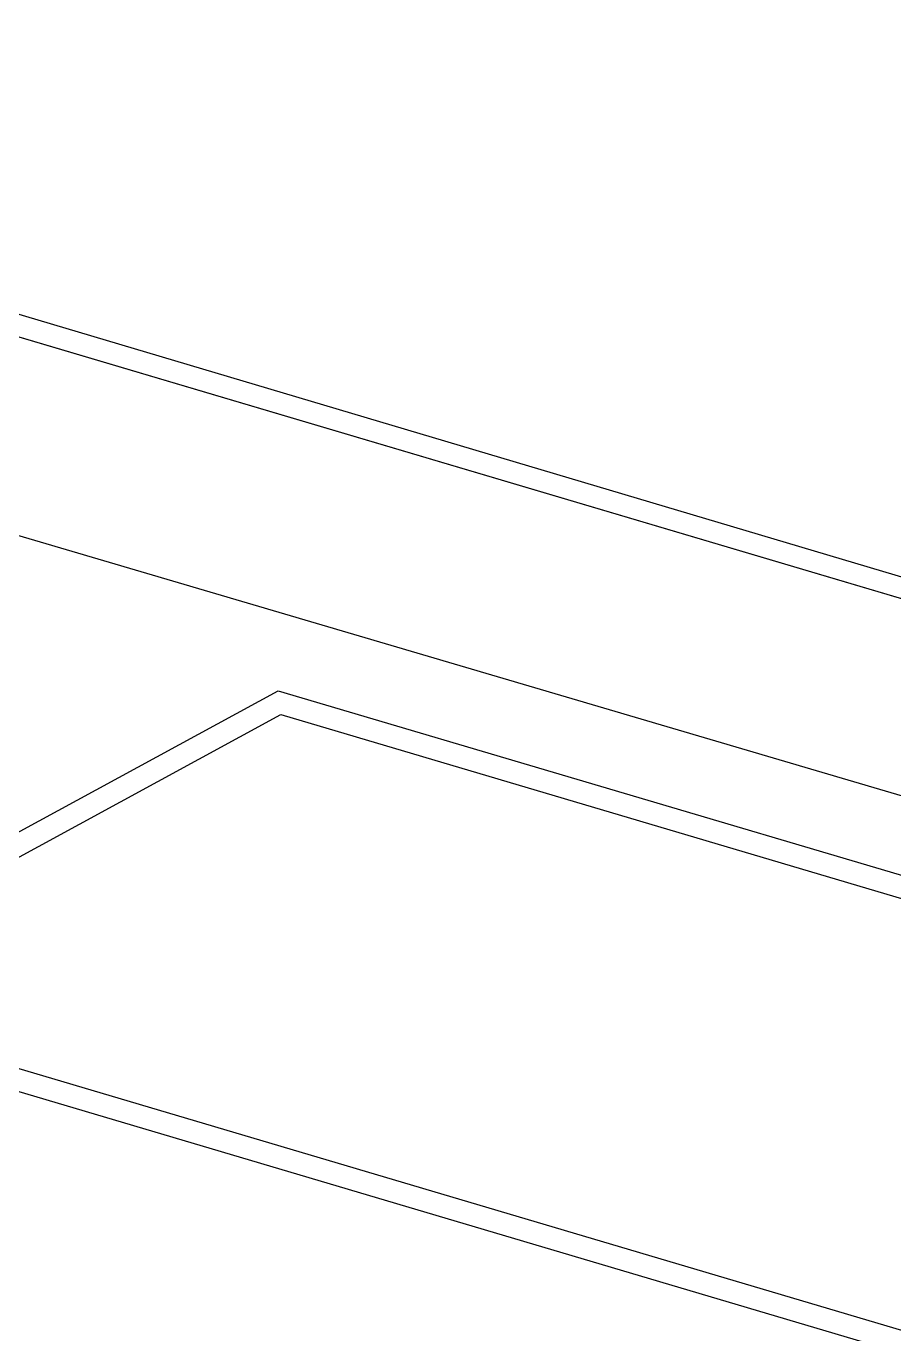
# Model space of a CAD drawing. Header units: millimetres. Extents: x 62878 to 70819, y -67946 to -61850.
# Drawn here: x 66969.78 to 66993.3, y -67012.19 to -66976.77 of the extents above; entities that cross this region are included whole.
import ezdxf

# ---------------------------------------------------------------- set-up
doc = ezdxf.new("R2010")
doc.units = ezdxf.units.MM
doc.layers.add('BAP', color=41, linetype='Continuous', lineweight=30)
doc.layers.add('DOGRAMA', color=171, linetype='Continuous', lineweight=0)
doc.layers.add('DOĞRAMA-yeni', color=40, linetype='Continuous')
doc.layers.add('ÇATI K', color=254, linetype='Continuous')

# ---------------------------------------------------------------- blocks, each defined once
blk = doc.blocks.new('SPANDREL 98')
at = {"layer": 'DOĞRAMA-yeni', "color": 122, "lineweight": -2}
for p, q in [((46251.566, 27302.668), (46193.438, 27285.506)), ((46263.988, 27295.909), (46251.566, 27302.668)), ((46251.497, 27302.023), (46193.847, 27285.001)), ((46263.92, 27295.264), (46251.497, 27302.023)), ((46272.919, 27296.669), (46178.747, 27268.831)), ((46272.993, 27296.066), (46179.013, 27268.284))]:
    blk.add_line(p, q, dxfattribs=at)

msp = doc.modelspace()

# ---------------------------------------------------------------- linework, layer by layer
msp.add_lwpolyline([(68896.021, -63031.435), (69030.259, -63071.184), (69185.279, -62547.653), (68892.999, -62461.107, 1.044368), (68063.198, -62298.73, 0.204375), (63106.96, -62494.783, 0.353953), (62932.94, -62997.825), (63753.185, -65779.598), (64154.954, -67142.153), (65336.723, -66792.622), (65336.7, -66829.112), (65270.535, -66829.071, 0.626789), (65270.199, -67369.071), (65531.845, -67369.234, 0.926242), (66130.088, -67369.606), (66391.733, -67369.769, 0.626743), (66392.069, -66829.769), (66326.147, -66829.728), (66326.17, -66793.238), (67506.156, -67144.128), (68467.025, -63899.086), (68625.204, -63946.037), (68896.024, -63031.423)], format="xyb")
at = {"layer": 'BAP'}
msp.add_lwpolyline([(66959.79, -66982.288), (67055.672, -67010.69, 1.006698)], format="xyb", close=True, dxfattribs=at)
at = {"layer": 'DOGRAMA', "lineweight": -2}
msp.add_lwpolyline([(66522.144, -66852.653), (67506.156, -67144.128), (68892.83, -62461.057)], dxfattribs=at)
at = {"layer": 'ÇATI K', "color": 0}
msp.add_line((67513.159, -67150.8), (66761.639, -66929.276), dxfattribs=at)

# ---------------------------------------------------------------- block references
at = {"layer": 'DOĞRAMA-yeni', "xscale": -1, "rotation": 359.9612925110064}
msp.add_blockref('SPANDREL 98', (113209.725, -94328.681), dxfattribs=at)

doc.saveas('drawing.dxf')
